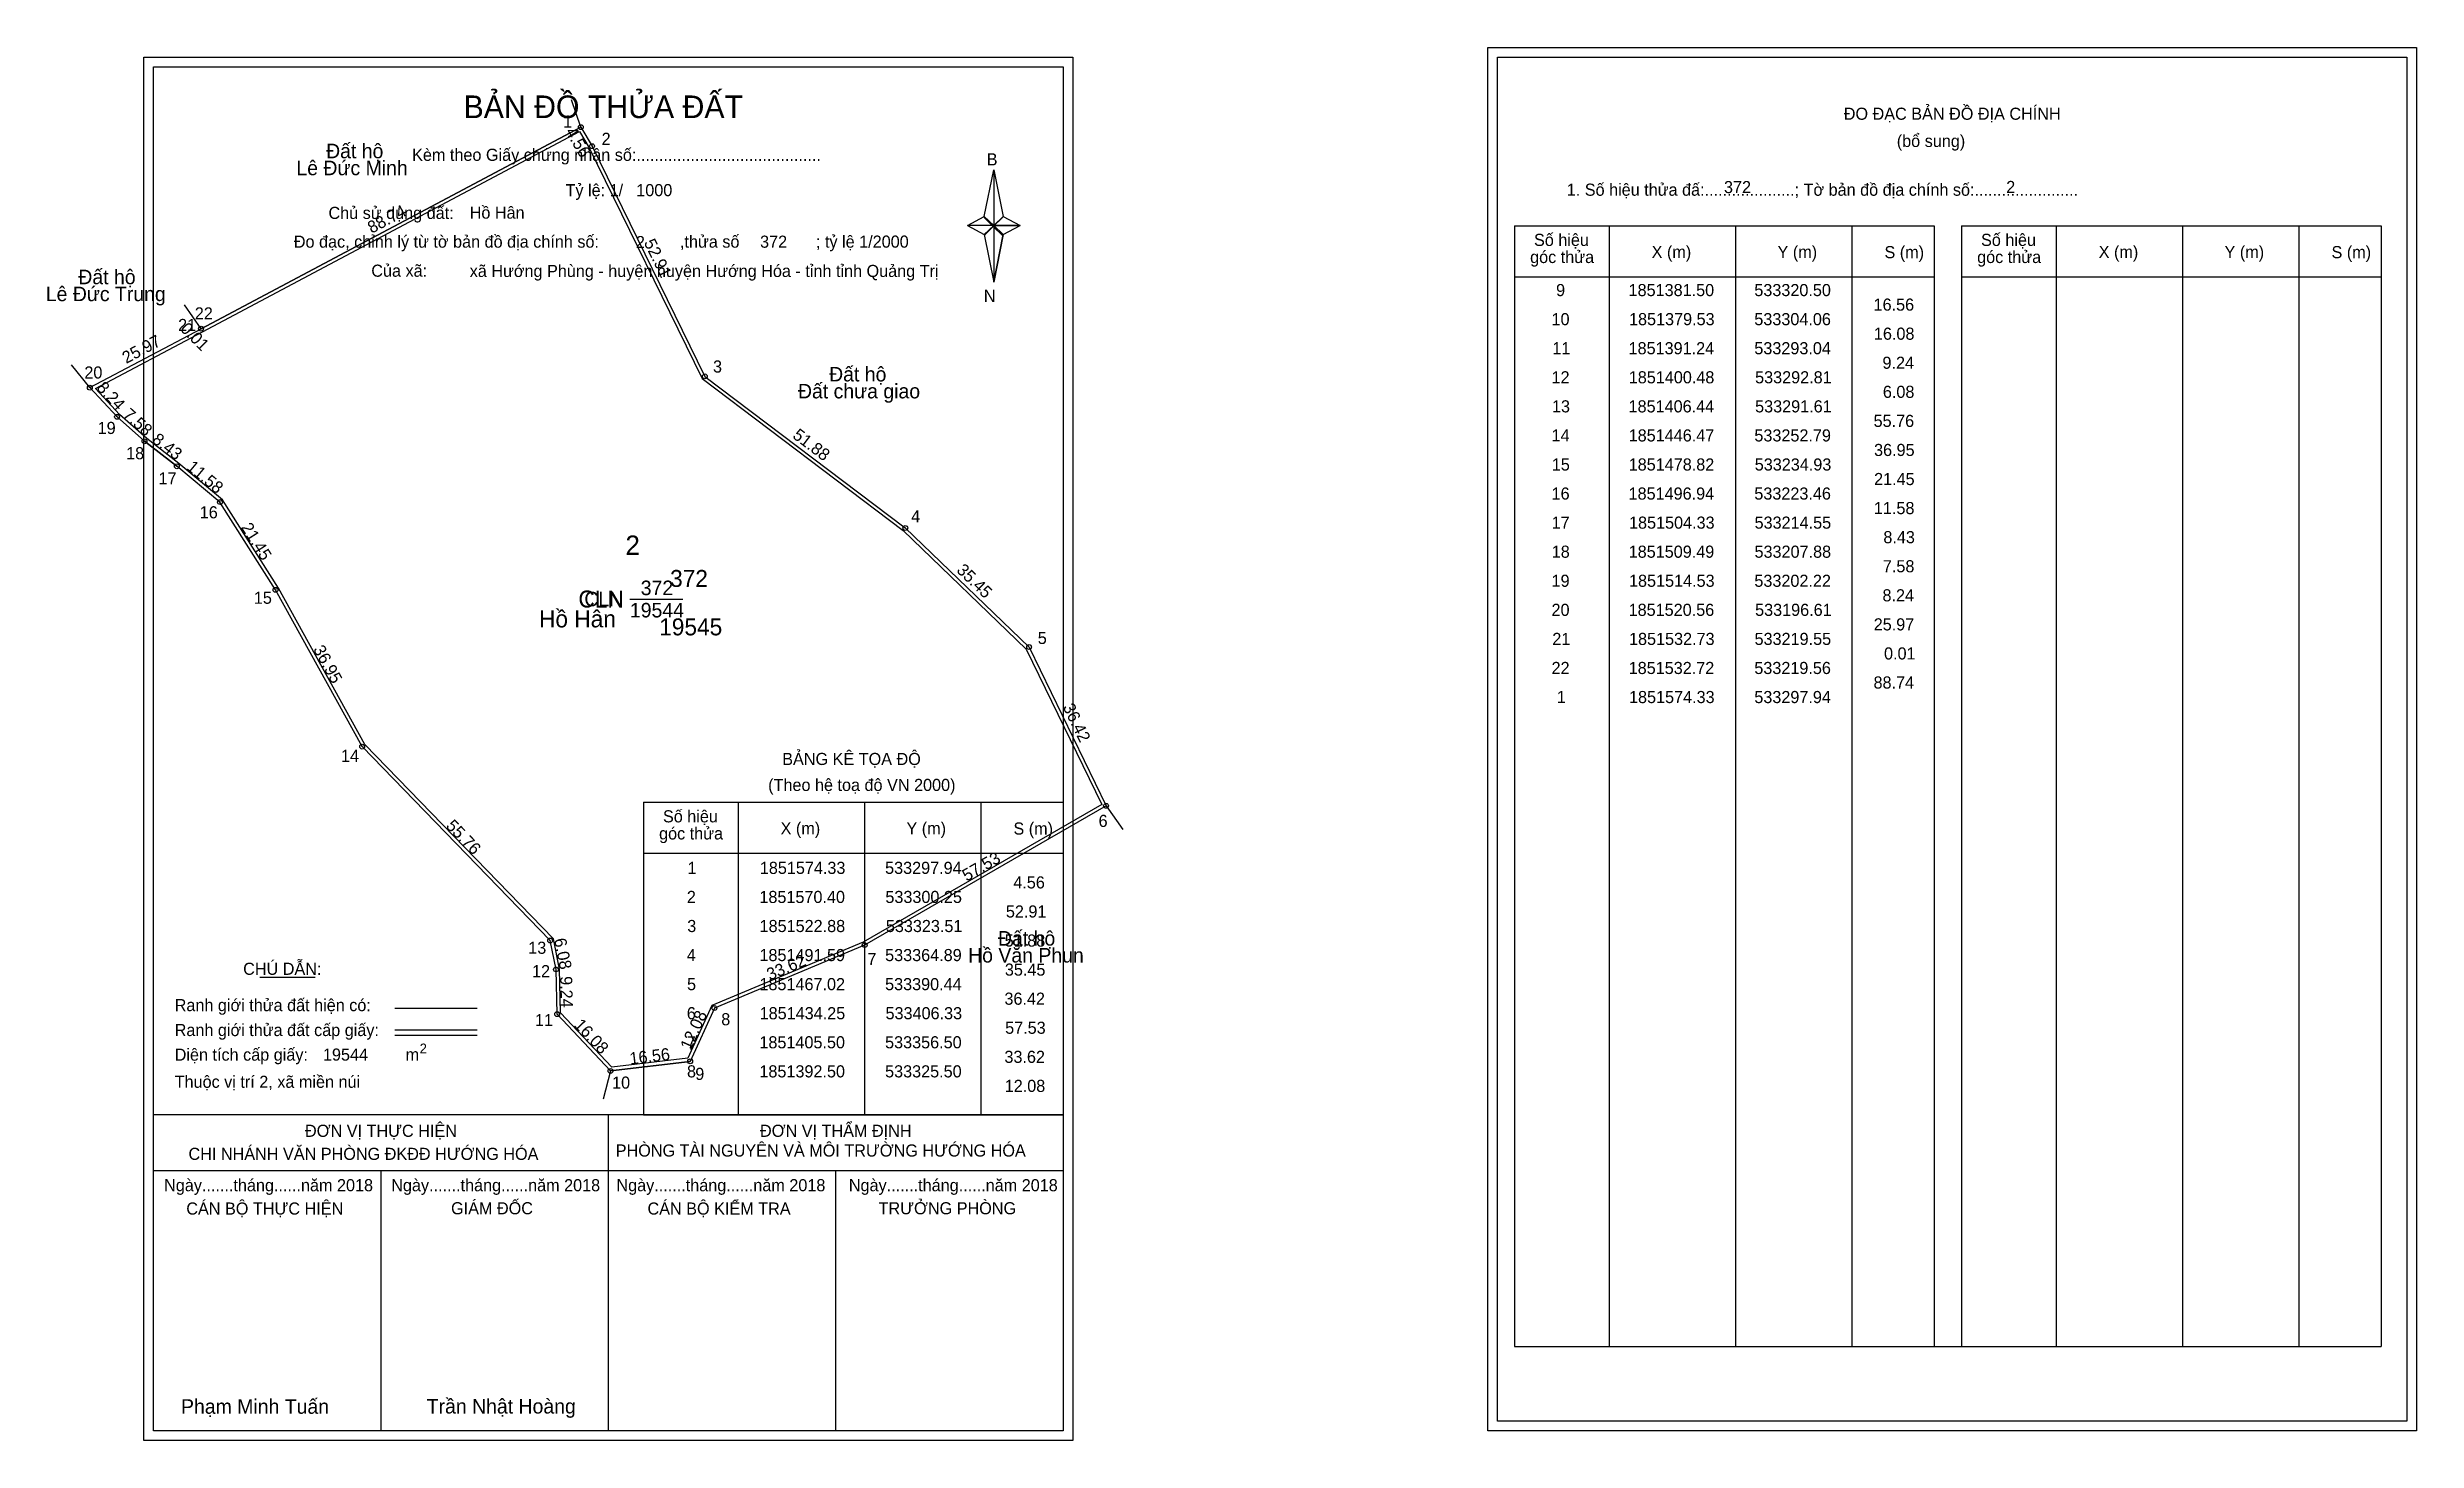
# Model space of a CAD drawing. Extents: x 533188 to 533677, y 1851303 to 1851591.
import ezdxf

# ---------------------------------------------------------------- set-up
doc = ezdxf.new("R2010")
doc.units = 0
for name, color, linetype in [('Level 1', 7, 'Continuous'), ('Level 10', 7, 'Continuous'), ('Level 11', 7, 'Continuous'), ('Level 13', 7, 'Continuous'), ('Level 2', 7, 'Continuous'), ('Level 27', 7, 'Continuous'), ('Level 3', 7, 'Continuous'), ('Level 36', 7, 'Continuous'), ('Level 4', 7, 'Continuous'), ('Level 49', 7, 'Continuous'), ('Level 5', 7, 'Continuous'), ('Level 53', 7, 'Continuous'), ('Level 55', 7, 'Continuous'), ('Level 6', 7, 'Continuous'), ('Level 63', 7, 'Continuous'), ('Level 7', 7, 'Continuous'), ('Level 9', 7, 'Continuous')]:
    doc.layers.add(name, color=color, linetype=linetype)

msp = doc.modelspace()

# ---------------------------------------------------------------- linework, layer by layer
at = {"layer": 'Level 1'}
for p, q in [((533487.09, 1851588.79), (533487.09, 1851588.79)), ((533209.77, 1851586.79), (533209.77, 1851586.79)), ((533381.19, 1851555.91), (533383.16, 1851565.55)), ((533383.16, 1851565.55), (533383.16, 1851554.03)), ((533383.16, 1851565.55), (533385.12, 1851555.91)), ((533377.74, 1851554.03), (533381.19, 1851555.91)), ((533381.19, 1851555.91), (533383.16, 1851554.03)), ((533383.01, 1851553.81), (533381.19, 1851555.69)), ((533384.98, 1851555.69), (533383.01, 1851553.81)), ((533383.01, 1851553.81), (533384.98, 1851555.69)), ((533385.12, 1851555.91), (533383.16, 1851554.03)), ((533383.16, 1851554.03), (533381.19, 1851552.19)), ((533383.01, 1851553.81), (533381.19, 1851551.97)), ((533381.19, 1851551.97), (533383.01, 1851553.81)), ((533381.19, 1851552.19), (533383.16, 1851542.33)), ((533384.98, 1851551.97), (533383.01, 1851553.81)), ((533383.16, 1851554.03), (533383.16, 1851542.33)), ((533383.16, 1851554.03), (533388.57, 1851554.03)), ((533383.16, 1851554.03), (533385.12, 1851552.19)), ((533385.12, 1851552.19), (533383.16, 1851542.33)), ((533385.12, 1851552.19), (533388.57, 1851554.03)), ((533490.62, 1851553.94), (533577.22, 1851553.94)), ((533510.21, 1851322.67), (533510.21, 1851553.94)), ((533536.28, 1851322.67), (533536.28, 1851553.94)), ((533560.26, 1851553.94), (533560.26, 1851322.67)), ((533577.22, 1851553.94), (533577.22, 1851322.67)), ((533582.88, 1851553.94), (533669.48, 1851553.94)), ((533602.47, 1851322.67), (533602.47, 1851553.94)), ((533628.54, 1851322.67), (533628.54, 1851553.94)), ((533652.51, 1851553.94), (533652.51, 1851322.67)), ((533669.48, 1851553.94), (533669.48, 1851322.67)), ((533490.62, 1851543.41), (533577.22, 1851543.41)), ((533582.88, 1851543.41), (533669.48, 1851543.41)), ((533310.86, 1851434.97), (533397.46, 1851434.97)), ((533330.45, 1851370.44), (533330.45, 1851434.97)), ((533356.52, 1851370.44), (533356.52, 1851434.97)), ((533380.49, 1851434.97), (533380.49, 1851370.44)), ((533310.86, 1851424.44), (533397.46, 1851424.44)), ((533231.68, 1851398.86), (533243.09, 1851398.86)), ((533259.55, 1851392.45), (533276.56, 1851392.45)), ((533259.55, 1851388.01), (533276.56, 1851388.01)), ((533259.55, 1851386.91), (533276.56, 1851386.91)), ((533316.59, 1851370.44), (533209.76, 1851370.44)), ((533397.46, 1851370.44), (533292.62, 1851370.44)), ((533303.61, 1851305.22), (533303.61, 1851370.44)), ((533310.86, 1851370.44), (533397.46, 1851370.44)), ((533397.46, 1851358.89), (533209.76, 1851358.89)), ((533256.69, 1851305.22), (533256.69, 1851358.89)), ((533350.54, 1851305.22), (533350.54, 1851358.89)), ((533490.62, 1851322.67), (533669.48, 1851322.67)), ((533397.46, 1851305.22), (533397.46, 1851305.22)), ((533674.79, 1851307.22), (533674.79, 1851307.22))]:
    msp.add_line(p, q, dxfattribs=at)
for points in [[(533381.19, 1851555.91), (533383.16, 1851565.55), (533383.16, 1851554.03)], [(533383.16, 1851554.03), (533385.12, 1851555.91), (533388.57, 1851554.03)], [(533377.74, 1851554.03), (533381.19, 1851552.19), (533383.16, 1851554.03)], [(533383.16, 1851554.03), (533383.16, 1851542.33), (533385.12, 1851552.19)]]:
    msp.add_lwpolyline(points, close=True, dxfattribs=at)
at = {"layer": 'Level 10'}
for p, q in [((533297.94, 1851574.33), (533219.56, 1851532.72)), ((533207.88, 1851509.49), (533214.55, 1851504.33)), ((533304.06, 1851379.53), (533320.5, 1851381.5))]:
    msp.add_line(p, q, dxfattribs=at)
for points in [[(533196.61, 1851520.56), (533219.55, 1851532.73), (533219.56, 1851532.72), (533297.94, 1851574.33), (533300.25, 1851570.4), (533323.51, 1851522.88), (533364.89, 1851491.59), (533390.44, 1851467.02), (533406.33, 1851434.25), (533356.5, 1851405.5), (533325.5, 1851392.5), (533320.5, 1851381.5), (533304.06, 1851379.53), (533293.04, 1851391.24), (533292.81, 1851400.48), (533291.61, 1851406.44), (533252.79, 1851446.47), (533234.93, 1851478.82), (533223.46, 1851496.94), (533214.55, 1851504.33), (533207.88, 1851509.49), (533202.22, 1851514.53)], [(533197.74, 1851520.37), (533219.88, 1851532.11), (533297.68, 1851573.4), (533299.63, 1851570.07), (533322.95, 1851522.42), (533364.43, 1851491.06), (533389.86, 1851466.6), (533405.42, 1851434.53), (533356.19, 1851406.13), (533324.98, 1851393.04), (533320.03, 1851382.15), (533304.33, 1851380.27), (533293.73, 1851391.52), (533293.51, 1851400.56), (533292.26, 1851406.78), (533253.36, 1851446.89), (533235.53, 1851479.18), (533223.99, 1851497.41), (533214.99, 1851504.88), (533208.33, 1851510.03), (533202.71, 1851515.03)]]:
    msp.add_lwpolyline(points, close=True, dxfattribs=at)
at = {"layer": 'Level 11'}
for centre in [(533297.94, 1851574.33), (533300.25, 1851570.4), (533219.55, 1851532.73), (533219.56, 1851532.72), (533196.61, 1851520.56), (533196.61, 1851520.56), (533323.51, 1851522.88), (533202.22, 1851514.53), (533207.88, 1851509.49), (533214.55, 1851504.33), (533223.46, 1851496.94), (533364.89, 1851491.59), (533234.93, 1851478.82), (533390.44, 1851467.02), (533252.79, 1851446.47), (533406.33, 1851434.25), (533291.61, 1851406.44), (533356.5, 1851405.5), (533292.81, 1851400.48), (533325.5, 1851392.5), (533293.04, 1851391.24), (533304.06, 1851379.53), (533320.5, 1851381.5)]:
    msp.add_circle(centre, 0.5, dxfattribs=at)
at = {"layer": 'Level 27'}
for p, q in [((533297.94, 1851574.33), (533295.98, 1851580)), ((533219.55, 1851532.73), (533216.16, 1851537.68)), ((533196.61, 1851520.56), (533192.85, 1851525.24)), ((533406.33, 1851434.25), (533409.76, 1851429.33)), ((533304.06, 1851379.53), (533302.53, 1851373.73))]:
    msp.add_line(p, q, dxfattribs=at)
at = {"layer": 'Level 3'}
for p, q in [((533490.62, 1851553.94), (533490.62, 1851322.67)), ((533582.88, 1851553.94), (533582.88, 1851322.67)), ((533310.86, 1851434.97), (533310.86, 1851370.44))]:
    msp.add_line(p, q, dxfattribs=at)
at = {"layer": 'Level 63'}
for points in [[(533207.76, 1851588.79), (533399.46, 1851588.79), (533399.46, 1851303.22), (533207.76, 1851303.22)], [(533485.09, 1851590.79), (533676.79, 1851590.79), (533676.79, 1851305.22), (533485.09, 1851305.22)], [(533487.09, 1851588.79), (533674.79, 1851588.79), (533674.79, 1851307.22), (533487.09, 1851307.22)], [(533209.76, 1851586.79), (533397.46, 1851586.79), (533397.46, 1851305.22), (533209.76, 1851305.22)]]:
    msp.add_lwpolyline(points, close=True, dxfattribs=at)
at = {"layer": 'Level 9'}
msp.add_line((533308.05, 1851476.93), (533318.99, 1851476.93), dxfattribs=at)

# ---------------------------------------------------------------- texts
at = {"layer": 'Level 1'}
for s, height, p in [('BẢN ĐỒ THỬA ĐẤT', 4.6657, (533273.73, 1851576.2)), ('ĐO ĐẠC BẢN ĐỒ ĐỊA CHÍNH', 2.5, (533558.57, 1851575.85)), ('Kèm theo Giấy chứng nhận số:.........................................', 2.5, (533263.11, 1851567.37)), ('(bổ sung)', 2.5, (533569.51, 1851570.23)), ('B', 2.5, (533381.7, 1851566.43)), ('1. Số hiệu thửa đấ:....................; Tờ bản đồ địa chính số:.......................', 2.5, (533501.4, 1851560.17)), ('Chủ sử dụng đất:', 2.5, (533245.85, 1851555.38)), ('Đo đạc, chỉnh lý từ tờ bản đồ địa chính số:                  ,thửa số                 ; tỷ lệ 1/2000', 2.5, (533238.7, 1851549.45)), ('Số hiệu', 2.5, (533494.64, 1851549.81)), ('X (m)', 2.5, (533518.92, 1851547.33)), ('Y (m)', 2.5, (533544.9, 1851547.33)), ('S (m)', 2.5, (533566.97, 1851547.28)), ('Số hiệu', 2.5, (533586.9, 1851549.81)), ('X (m)', 2.5, (533611.18, 1851547.33)), ('Y (m)', 2.5, (533637.15, 1851547.33)), ('S (m)', 2.5, (533659.23, 1851547.28)), ('Của xã:', 2.5, (533254.69, 1851543.45)), ('góc thửa', 2.5, (533493.84, 1851546.28)), ('góc thửa', 2.5, (533586.1, 1851546.28)), ('N', 2.5, (533381.1, 1851538.26)), ('BẢNG KÊ TỌA ĐỘ', 2.5, (533339.49, 1851442.67)), ('(Theo hệ toạ độ VN 2000)', 2.5, (533336.59, 1851437.31)), ('Số hiệu', 2.5, (533314.88, 1851430.83)), ('góc thửa', 2.5, (533314.08, 1851427.3)), ('X (m)', 2.5, (533339.16, 1851428.36)), ('Y (m)', 2.5, (533365.13, 1851428.36)), ('S (m)', 2.5, (533387.21, 1851428.31)), ('CHÚ DẪN:', 2.5, (533228.24, 1851399.36)), ('Ranh giới thửa đất hiện có:', 2.5, (533214.11, 1851391.86)), ('Ranh giới thửa đất cấp giấy:', 2.5, (533214.11, 1851386.72)), ('Diện tích cấp giấy:', 2.5, (533214.11, 1851381.64)), ('m', 2.5, (533261.77, 1851381.66)), ('2', 2, (533264.67, 1851383.17)), ('Thuộc vị trí 2, xã miền núi', 2.5, (533214.11, 1851376.04)), ('ĐƠN VỊ THỰC HIỆN', 2.5, (533241, 1851365.92)), ('ĐƠN VỊ THẨM ĐỊNH', 2.5, (533334.9, 1851365.92)), ('CHI NHÁNH VĂN PHÒNG ĐKĐĐ HƯỚNG HÓA', 2.5, (533216.96, 1851361.16)), ('PHÒNG TÀI NGUYÊN VÀ MÔI TRƯỜNG HƯỚNG HÓA', 2.5, (533305.13, 1851361.85)), ('Ngày.......tháng......năm 2018', 2.5, (533211.93, 1851354.69)), ('Ngày.......tháng......năm 2018', 2.5, (533258.8, 1851354.69)), ('Ngày.......tháng......năm 2018', 2.5, (533305.28, 1851354.69)), ('Ngày.......tháng......năm 2018', 2.5, (533353.24, 1851354.69)), ('CÁN BỘ THỰC HIỆN', 2.5, (533216.51, 1851349.87)), ('GIÁM ĐỐC', 2.5, (533271.15, 1851349.93)), ('CÁN BỘ KIỂM TRA', 2.5, (533311.69, 1851349.87)), ('TRƯỞNG PHÒNG', 2.5, (533359.38, 1851349.93)), ('Phạm Minh Tuấn', 3, (533215.42, 1851308.76)), ('Trần Nhật Hoàng', 3, (533266.12, 1851308.81))]:
    msp.add_text(s, height=height, dxfattribs=at).set_placement(p)
at = {"layer": 'Level 11'}
msp.add_text('Tỷ lệ: 1/', height=2.5, dxfattribs=at).set_placement((533294.77, 1851560.06))
at = {"layer": 'Level 13'}
for s, p in [('CLN', (533298.66, 1851475.43)), ('19544', (533308.06, 1851473.13)), ('372', (533310.29, 1851477.73))]:
    msp.add_text(s, height=3, dxfattribs=at).set_placement(p)
at = {"layer": 'Level 2'}
msp.add_text('Hồ Hân', height=3.5, dxfattribs=at).set_placement((533289.3, 1851471.08))
at = {"layer": 'Level 3'}
msp.add_text('CLN', height=3.5, dxfattribs=at).set_placement((533297.43, 1851475.18))
at = {"layer": 'Level 36'}
for s, p in [('Đất hộ', (533245.36, 1851567.91)), ('Lê Đức Minh', (533239.23, 1851564.41)), ('Đất hộ', (533194.22, 1851541.91)), ('Lê Đức Trung', (533187.51, 1851538.41)), ('Đất hộ', (533349.17, 1851521.84)), ('Đất chưa giao', (533342.74, 1851518.34)), ('Đất hộ', (533384.02, 1851405.4)), ('Hồ Văn Phun', (533377.86, 1851401.9))]:
    msp.add_text(s, height=3, dxfattribs=at).set_placement(p)
at = {"layer": 'Level 4'}
msp.add_text('372', height=3.5, dxfattribs=at).set_placement((533316.35, 1851479.43))
at = {"layer": 'Level 49'}
for s, rotation, p in [('4.56', 300.4464, (533294.65, 1851573.42)), ('88.74', 27.9627, (533254.76, 1851552.31)), ('52.91', 296.0807, (533310.87, 1851550.52)), ('25.97', 27.9466, (533204.11, 1851525.44)), ('0.01', 315, (533215.1, 1851532.52)), ('8.24', 312.9335, (533197.84, 1851520.41)), ('7.58', 318.3162, (533203.25, 1851514.69)), ('8.43', 322.274, (533209.27, 1851509.43)), ('51.88', 322.9048, (533341.45, 1851510.32)), ('11.58', 320.3275, (533216.4, 1851503.84)), ('21.45', 302.3339, (533227.71, 1851491.72)), ('35.45', 316.1202, (533375.31, 1851482.68)), ('36.95', 298.9025, (533242.61, 1851466.56)), ('36.42', 295.8685, (533397.33, 1851454.65)), ('55.76', 314.1208, (533269.93, 1851429.94)), ('57.53', 29.9833, (533377.55, 1851418.57)), ('6.08', 281.3839, (533292.38, 1851406.68)), ('33.62', 22.751, (533336.93, 1851398.16)), ('9.24', 271.4259, (533293.65, 1851399.05)), ('16.08', 313.2612, (533296.36, 1851388.88)), ('12.08', 65.556, (533320.6, 1851383.64)), ('16.56', 6.8332, (533308.13, 1851380.82))]:
    msp.add_text(s, height=2.5, rotation=rotation, dxfattribs=at).set_placement(p)
at = {"layer": 'Level 5'}
msp.add_text('19545', height=3.5, dxfattribs=at).set_placement((533314.1, 1851469.43))
at = {"layer": 'Level 53'}
for s, p in [('9', (533499.2, 1851539.45)), ('1851381.50', (533514.16, 1851539.45)), ('533320.50', (533540.11, 1851539.45)), ('10', (533498.26, 1851533.45)), ('1851379.53', (533514.25, 1851533.45)), ('533304.06', (533540.11, 1851533.45)), ('16.56', (533564.72, 1851536.45)), ('11', (533498.42, 1851527.45)), ('1851391.24', (533514.16, 1851527.45)), ('533293.04', (533540.11, 1851527.45)), ('16.08', (533564.79, 1851530.45)), ('9.24', (533566.56, 1851524.45)), ('12', (533498.27, 1851521.45)), ('1851400.48', (533514.2, 1851521.45)), ('533292.81', (533540.27, 1851521.45)), ('6.08', (533566.64, 1851518.45)), ('13', (533498.35, 1851515.45)), ('1851406.44', (533514.16, 1851515.45)), ('533291.61', (533540.27, 1851515.45)), ('14', (533498.26, 1851509.45)), ('1851446.47', (533514.18, 1851509.45)), ('533252.79', (533540.12, 1851509.45)), ('55.76', (533564.72, 1851512.45)), ('15', (533498.32, 1851503.45)), ('1851478.82', (533514.18, 1851503.45)), ('533234.93', (533540.2, 1851503.45)), ('36.95', (533564.82, 1851506.45)), ('21.45', (533564.82, 1851500.45)), ('16', (533498.27, 1851497.45)), ('1851496.94', (533514.16, 1851497.45)), ('533223.46', (533540.11, 1851497.45)), ('11.58', (533564.79, 1851494.45)), ('17', (533498.28, 1851491.45)), ('1851504.33', (533514.25, 1851491.45)), ('533214.55', (533540.16, 1851491.45)), ('8.43', (533566.74, 1851488.45)), ('18', (533498.3, 1851485.45)), ('1851509.49', (533514.18, 1851485.45)), ('533207.88', (533540.15, 1851485.45)), ('19', (533498.27, 1851479.45)), ('1851514.53', (533514.25, 1851479.45)), ('533202.22', (533540.12, 1851479.45)), ('7.58', (533566.64, 1851482.45)), ('8.24', (533566.56, 1851476.45)), ('20', (533498.26, 1851473.45)), ('1851520.56', (533514.17, 1851473.45)), ('533196.61', (533540.27, 1851473.45)), ('25.97', (533564.75, 1851470.45)), ('21', (533498.42, 1851467.45)), ('1851532.73', (533514.25, 1851467.45)), ('533219.55', (533540.16, 1851467.45)), ('0.01', (533566.88, 1851464.45)), ('22', (533498.27, 1851461.45)), ('1851532.72', (533514.18, 1851461.45)), ('533219.56', (533540.11, 1851461.45)), ('1', (533499.34, 1851455.45)), ('1851574.33', (533514.25, 1851455.45)), ('533297.94', (533540.11, 1851455.45)), ('88.74', (533564.71, 1851458.45)), ('1', (533319.96, 1851420.19)), ('1851574.33', (533334.87, 1851420.19)), ('533297.94', (533360.72, 1851420.19)), ('4.56', (533387.18, 1851417.19)), ('2', (533319.81, 1851414.19)), ('1851570.40', (533334.78, 1851414.19)), ('533300.25', (533360.78, 1851414.19)), ('52.91', (533385.65, 1851411.19)), ('3', (533319.89, 1851408.19)), ('1851522.88', (533334.82, 1851408.19)), ('533323.51', (533360.88, 1851408.19)), ('51.88', (533385.41, 1851405.19)), ('4', (533319.8, 1851402.19)), ('1851491.59', (533334.79, 1851402.19)), ('533364.89', (533360.73, 1851402.19)), ('5', (533319.85, 1851396.19)), ('1851467.02', (533334.79, 1851396.19)), ('533390.44', (533360.72, 1851396.19)), ('35.45', (533385.44, 1851399.19)), ('36.42', (533385.35, 1851393.19)), ('6', (533319.8, 1851390.19)), ('1851434.25', (533334.83, 1851390.19)), ('533406.33', (533360.81, 1851390.19)), ('57.53', (533385.5, 1851387.19)), ('7', (533319.81, 1851384.19)), ('1851405.50', (533334.78, 1851384.19)), ('533356.50', (533360.72, 1851384.19)), ('33.62', (533385.35, 1851381.19)), ('8', (533319.84, 1851378.19)), ('1851392.50', (533334.78, 1851378.19)), ('533325.50', (533360.72, 1851378.19)), ('12.08', (533385.41, 1851375.19))]:
    msp.add_text(s, height=2.5, dxfattribs=at).set_placement(p)
at = {"layer": 'Level 55'}
for s, height, p in [('282', 0.11, (533297.82, 1851574.22)), ('282', 0.11, (533297.82, 1851574.22)), ('1', 0.4, (533297.83, 1851574.33)), ('0', 0.11, (533297.9, 1851574.22)), ('2', 0.4, (533300.11, 1851570.4)), ('0', 0.11, (533300.21, 1851570.29)), ('22', 0.4, (533219.28, 1851532.72)), ('21', 0.4, (533219.29, 1851532.73)), ('282', 0.11, (533219.43, 1851532.62)), ('282', 0.11, (533219.43, 1851532.62)), ('282', 0.11, (533219.44, 1851532.61)), ('282', 0.11, (533219.44, 1851532.61)), ('0', 0.11, (533219.51, 1851532.62)), ('0', 0.11, (533219.51, 1851532.62)), ('20', 0.4, (533196.33, 1851520.56)), ('0', 0.11, (533196.57, 1851520.45)), ('0', 0.11, (533196.57, 1851520.45)), ('0', 0.11, (533196.57, 1851520.45)), ('3', 0.4, (533323.39, 1851522.88)), ('0', 0.11, (533323.47, 1851522.77)), ('19', 0.4, (533201.94, 1851514.53)), ('0', 0.11, (533202.18, 1851514.42)), ('18', 0.4, (533207.6, 1851509.49)), ('0', 0.11, (533207.84, 1851509.38)), ('17', 0.4, (533214.27, 1851504.33)), ('0', 0.11, (533214.51, 1851504.22)), ('16', 0.4, (533223.18, 1851496.94)), ('0', 0.11, (533223.42, 1851496.83)), ('4', 0.4, (533364.75, 1851491.59)), ('0', 0.11, (533364.85, 1851491.48)), ('15', 0.4, (533234.65, 1851478.82)), ('0', 0.11, (533234.89, 1851478.71)), ('5', 0.4, (533390.31, 1851467.02)), ('0', 0.11, (533390.4, 1851466.91)), ('14', 0.4, (533252.5, 1851446.47)), ('0', 0.11, (533252.75, 1851446.36)), ('6', 0.4, (533406.19, 1851434.25)), ('379', 0.11, (533406.21, 1851434.14)), ('0', 0.11, (533406.29, 1851434.14)), ('13', 0.4, (533291.34, 1851406.44)), ('0', 0.11, (533291.57, 1851406.33)), ('7', 0.4, (533356.37, 1851405.5)), ('379', 0.11, (533356.38, 1851405.39)), ('12', 0.4, (533292.53, 1851400.48)), ('0', 0.11, (533292.77, 1851400.37)), ('11', 0.4, (533292.78, 1851391.24)), ('0', 0.11, (533293, 1851391.13)), ('8', 0.4, (533325.37, 1851392.5)), ('379', 0.11, (533325.38, 1851392.39)), ('10', 0.4, (533303.78, 1851379.53)), ('379', 0.11, (533303.94, 1851379.42)), ('0', 0.11, (533304.02, 1851379.42)), ('9', 0.4, (533320.36, 1851381.5)), ('379', 0.11, (533320.38, 1851381.39))]:
    msp.add_text(s, height=height, dxfattribs=at).set_placement(p)
at = {"layer": 'Level 6'}
for s, p in [('1000', (533309.37, 1851560.08)), ('372', (533533.85, 1851560.71)), ('2', (533592.09, 1851560.73)), ('Hồ Hân', (533274.99, 1851555.44)), ('2', (533309.29, 1851549.36)), ('372', (533334.92, 1851549.44)), ('xã Hướng Phùng - huyện huyện Hướng Hóa - tỉnh tỉnh Quảng Trị', (533275, 1851543.4)), ('19544', (533244.71, 1851381.65))]:
    msp.add_text(s, height=2.5, dxfattribs=at).set_placement(p)
at = {"layer": 'Level 7'}
msp.add_text('2', height=4, dxfattribs=at).set_placement((533307.14, 1851486.04))
at = {"layer": 'Level 9'}
for s, p in [('1', (533294.27, 1851574.25)), ('2', (533302.22, 1851570.67)), ('21', (533214.82, 1851532.25)), ('22', (533218.26, 1851534.63)), ('3', (533325.21, 1851523.67)), ('20', (533195.47, 1851522.44)), ('19', (533198.21, 1851510.99)), ('18', (533204.09, 1851505.78)), ('17', (533210.79, 1851500.58)), ('16', (533219.28, 1851493.58)), ('4', (533366.11, 1851492.77)), ('15', (533230.45, 1851475.94)), ('5', (533392.23, 1851467.65)), ('14', (533248.43, 1851443.32)), ('6', (533404.78, 1851429.88)), ('13', (533287.08, 1851403.7)), ('7', (533357.08, 1851401.38)), ('12', (533287.86, 1851398.87)), ('11', (533288.46, 1851388.77)), ('8', (533326.91, 1851388.95)), ('10', (533304.38, 1851375.87)), ('9', (533321.55, 1851377.67))]:
    msp.add_text(s, height=2.5, dxfattribs=at).set_placement(p)

doc.saveas('drawing.dxf')
